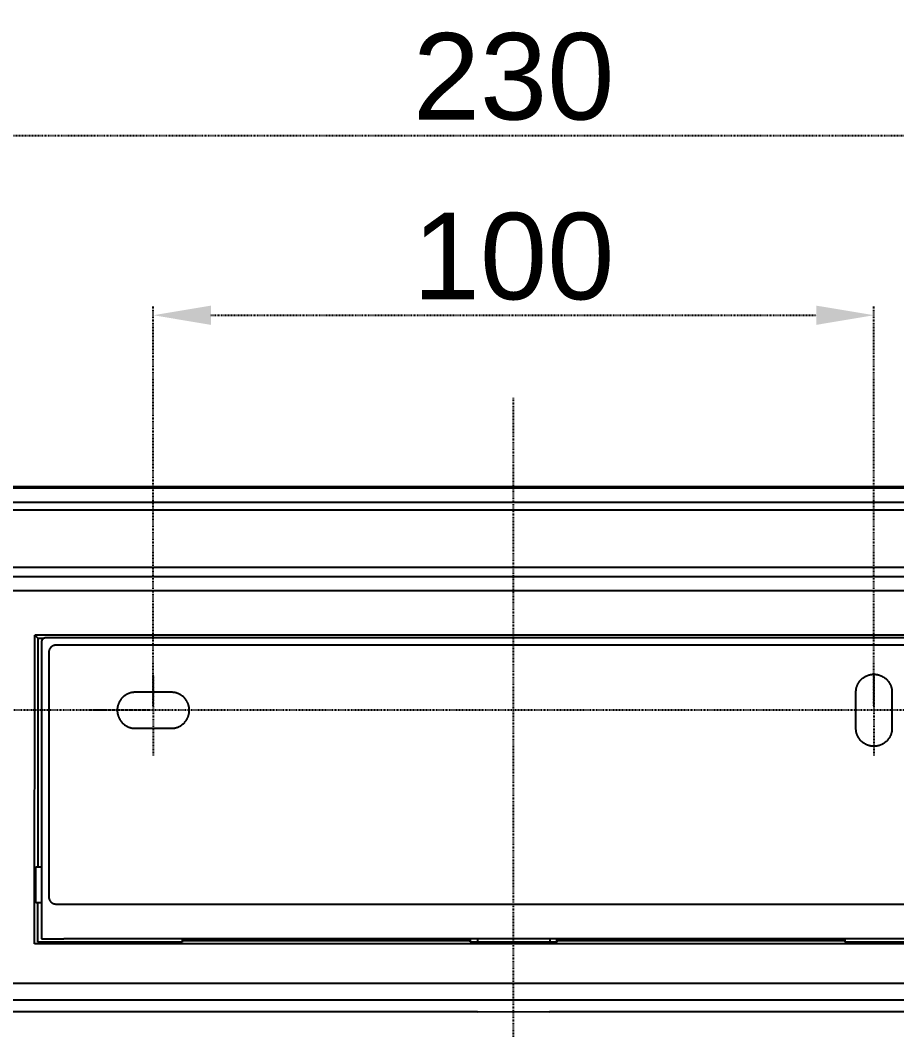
# Model space of a CAD drawing. Header units: millimetres. Extents: x 3663 to 4713, y -1 to 1484.
# Drawn here: x 3918.5 to 4040.1, y 781.7 to 921.8 of the extents above; entities that cross this region are included whole.
import ezdxf

# ---------------------------------------------------------------- set-up
doc = ezdxf.new("R2010")
doc.units = ezdxf.units.MM
doc.header["$LTSCALE"] = 0.1
doc.linetypes.add('CENTER', pattern=[0.6, 0.375, -0.075, 0.075, -0.075])
for name, color, linetype in [('______', 1, 'CENTER'), ('__________', 255, 'Continuous'), ('LAYER 03', 80, 'Continuous')]:
    doc.layers.add(name, color=color, linetype=linetype)
doc.styles.get("Standard").update_dxf_attribs({"font": 'arial.ttf'})
doc.dimstyles.new('ISO-25', dxfattribs={"dimtxt": 12, "dimasz": 8, "dimexe": 1.25, "dimexo": 0.625, "dimgap": 2, "dimtad": 1, "dimtxsty": 'Standard', "dimcen": 2.5, "dimadec": 0, "dimazin": 0, "dimtfac": 1, "dimtmove": 0, "dimatfit": 3, "dimfxl": 1, "dimarcsym": 0})

# ---------------------------------------------------------------- blocks, each defined once
blk = doc.blocks.new('*D23')
at = {"layer": '______', "color": 0, "lineweight": -2, "transparency": 16777216}
for p, q in [((3936.96, 826.67), (3936.96, 882.1)), ((4036.96, 826.67), (4036.96, 882.1)), ((3944.96, 880.85), (4028.96, 880.85))]:
    blk.add_line(p, q, dxfattribs=at)
at = {"layer": '______', "color": 0, "transparency": 16777216}
for points in [[(3944.96, 882.18), (3944.96, 879.51), (3936.96, 880.85)], [(4028.96, 882.18), (4028.96, 879.51), (4036.96, 880.85)]]:
    blk.add_solid(points, dxfattribs=at)
at = {"layer": 'Defpoints', "color": 0, "transparency": 16777216}
for p in [(4036.96, 880.85), (3936.96, 826.04), (4036.96, 826.04)]:
    blk.add_point(p, dxfattribs=at)
at = {"layer": '______', "color": 0, "transparency": 16777216, "insert": (3986.96, 888.97), "char_height": 12, "attachment_point": 5}
blk.add_mtext('100', dxfattribs=at)
blk = doc.blocks.new('*D24')
at = {"layer": '______', "color": 0, "lineweight": -2, "transparency": 16777216}
for p, q in [((3871.34, 857.04), (3842.91, 857.04)), ((3844.16, 834.04), (3844.16, 849.04)), ((3936.34, 826.04), (3842.91, 826.04))]:
    blk.add_line(p, q, dxfattribs=at)
at = {"layer": '______', "color": 0, "transparency": 16777216}
for points in [[(3842.83, 849.04), (3845.49, 849.04), (3844.16, 857.04)], [(3842.83, 834.04), (3845.49, 834.04), (3844.16, 826.04)]]:
    blk.add_solid(points, dxfattribs=at)
at = {"layer": 'Defpoints', "color": 0, "transparency": 16777216}
for p in [(3844.16, 857.04), (3871.96, 857.04), (3936.96, 826.04)]:
    blk.add_point(p, dxfattribs=at)
at = {"layer": '______', "color": 0, "transparency": 16777216, "insert": (3836.03, 841.54), "char_height": 12, "attachment_point": 5, "rotation": 90}
blk.add_mtext('31', dxfattribs=at)
blk = doc.blocks.new('*D25')
at = {"layer": '______', "color": 0, "lineweight": -2, "transparency": 16777216}
for p, q in [((3936.34, 826.04), (3842.91, 826.04)), ((3844.16, 818.04), (3844.16, 465.04)), ((3871.34, 457.04), (3842.91, 457.04))]:
    blk.add_line(p, q, dxfattribs=at)
at = {"layer": '______', "color": 0, "transparency": 16777216}
for points in [[(3842.83, 818.04), (3845.49, 818.04), (3844.16, 826.04)], [(3842.83, 465.04), (3845.49, 465.04), (3844.16, 457.04)]]:
    blk.add_solid(points, dxfattribs=at)
at = {"layer": 'Defpoints', "color": 0, "transparency": 16777216}
for p in [(3936.96, 826.04), (3844.16, 457.04), (3871.96, 457.04)]:
    blk.add_point(p, dxfattribs=at)
at = {"layer": '______', "color": 0, "transparency": 16777216, "insert": (3836.03, 641.54), "char_height": 12, "attachment_point": 5, "rotation": 90}
blk.add_mtext('369', dxfattribs=at)
blk = doc.blocks.new('*D30')
at = {"layer": '______', "color": 0, "lineweight": -2, "transparency": 16777216}
for p, q in [((3871.96, 857.67), (3871.96, 907.02)), ((4101.96, 857.67), (4101.96, 907.02)), ((3879.96, 905.77), (4093.96, 905.77))]:
    blk.add_line(p, q, dxfattribs=at)
at = {"layer": '______', "color": 0, "transparency": 16777216}
for points in [[(3879.96, 907.11), (3879.96, 904.44), (3871.96, 905.77)], [(4093.96, 907.11), (4093.96, 904.44), (4101.96, 905.77)]]:
    blk.add_solid(points, dxfattribs=at)
at = {"layer": 'Defpoints', "color": 0, "transparency": 16777216}
for p in [(4101.96, 905.77), (3871.96, 857.04), (4101.96, 857.04)]:
    blk.add_point(p, dxfattribs=at)
at = {"layer": '______', "color": 0, "transparency": 16777216, "insert": (3986.96, 913.91), "char_height": 12, "attachment_point": 5}
blk.add_mtext('230', dxfattribs=at)

msp = doc.modelspace()

# ---------------------------------------------------------------- linework, layer by layer
at = {"layer": '______', "color": 1}
for p, q in [((3986.964, 431.355), (3986.964, 869.387)), ((4043.099, 826.041), (3928.174, 826.041))]:
    msp.add_line(p, q, dxfattribs=at)
at = {"layer": '______'}
for p, q in [((3936.964, 830.829), (3936.964, 819.787)), ((4036.964, 830.829), (4036.964, 819.787))]:
    msp.add_line(p, q, dxfattribs=at)
at = {"layer": '__________'}
for p, q in [((4101.964, 857.041), (3871.964, 857.041)), ((3872.103, 856.902), (4101.824, 856.902)), ((4099.789, 854.867), (3874.138, 854.867)), ((3876.602, 853.866), (4097.289, 853.867)), ((3912.898, 845.896), (4060.981, 845.896)), ((4059.677, 844.54), (3914.294, 844.54)), ((4058.62, 842.635), (3915.327, 842.634)), ((3920.493, 793.639), (3920.544, 836.461)), ((4053.383, 836.461), (3920.544, 836.461)), ((3920.544, 836.461), (3920.964, 836.041)), ((3920.964, 836.041), (3921.793, 836.041)), ((3920.964, 836.041), (3920.964, 804.341)), ((3921.465, 835.608), (3921.464, 835.597)), ((3921.464, 835.597), (3921.464, 835.586)), ((3921.464, 835.586), (3921.464, 835.574)), ((3921.464, 835.574), (3921.464, 794.349)), ((3921.466, 835.62), (3921.465, 835.608)), ((3921.468, 835.632), (3921.466, 835.62)), ((3921.469, 835.643), (3921.468, 835.632)), ((3921.471, 835.655), (3921.469, 835.643)), ((3921.473, 835.667), (3921.471, 835.655)), ((3921.476, 835.678), (3921.473, 835.667)), ((3921.479, 835.69), (3921.476, 835.678)), ((3921.482, 835.702), (3921.479, 835.69)), ((3921.485, 835.714), (3921.482, 835.702)), ((3921.489, 835.726), (3921.485, 835.714)), ((3921.493, 835.737), (3921.489, 835.726)), ((3921.497, 835.749), (3921.493, 835.737)), ((3921.502, 835.761), (3921.497, 835.749)), ((3921.507, 835.772), (3921.502, 835.761)), ((3921.512, 835.784), (3921.507, 835.772)), ((3921.518, 835.795), (3921.512, 835.784)), ((3921.524, 835.807), (3921.518, 835.795)), ((3921.53, 835.818), (3921.524, 835.807)), ((3921.536, 835.829), (3921.53, 835.818)), ((3921.543, 835.84), (3921.536, 835.829)), ((3921.55, 835.851), (3921.543, 835.84)), ((3921.558, 835.861), (3921.55, 835.851)), ((3921.566, 835.872), (3921.558, 835.861)), ((3921.574, 835.882), (3921.566, 835.872)), ((3921.582, 835.892), (3921.574, 835.882)), ((3921.59, 835.902), (3921.582, 835.892)), ((3921.599, 835.912), (3921.59, 835.902)), ((3921.608, 835.921), (3921.599, 835.912)), ((3921.617, 835.93), (3921.608, 835.921)), ((3921.627, 835.939), (3921.617, 835.93)), ((3921.637, 835.948), (3921.627, 835.939)), ((3921.647, 835.957), (3921.637, 835.948)), ((3921.657, 835.965), (3921.647, 835.957)), ((3921.667, 835.973), (3921.657, 835.965)), ((3921.677, 835.98), (3921.667, 835.973)), ((3921.688, 835.988), (3921.677, 835.98)), ((3921.699, 835.995), (3921.688, 835.988)), ((3921.71, 836.001), (3921.699, 835.995)), ((3921.721, 836.008), (3921.71, 836.001)), ((3921.732, 836.014), (3921.721, 836.008)), ((3921.744, 836.02), (3921.732, 836.014)), ((3921.755, 836.025), (3921.744, 836.02)), ((3921.767, 836.03), (3921.755, 836.025)), ((3921.778, 836.035), (3921.767, 836.03)), ((3921.79, 836.04), (3921.778, 836.035)), ((3921.801, 836.044), (3921.79, 836.04)), ((3921.813, 836.048), (3921.801, 836.044)), ((3921.825, 836.052), (3921.813, 836.048)), ((3921.837, 836.055), (3921.825, 836.052)), ((3921.848, 836.058), (3921.837, 836.055)), ((3921.86, 836.061), (3921.848, 836.058)), ((3921.872, 836.063), (3921.86, 836.061)), ((3921.883, 836.065), (3921.872, 836.063)), ((3921.895, 836.067), (3921.883, 836.065)), ((3921.907, 836.069), (3921.895, 836.067)), ((3921.918, 836.07), (3921.907, 836.069)), ((3921.93, 836.071), (3921.918, 836.07)), ((3921.941, 836.072), (3921.93, 836.071)), ((3921.952, 836.072), (3921.941, 836.072)), ((3921.964, 836.073), (3921.952, 836.072)), ((4051.975, 836.072), (3921.964, 836.073)), ((3922.792, 834.816), (3922.774, 834.8)), ((3922.81, 834.832), (3922.792, 834.816)), ((3922.828, 834.848), (3922.81, 834.832)), ((3922.847, 834.863), (3922.828, 834.848)), ((3922.867, 834.878), (3922.847, 834.863)), ((3922.887, 834.892), (3922.867, 834.878)), ((3922.907, 834.906), (3922.887, 834.892)), ((3922.927, 834.92), (3922.907, 834.906)), ((3922.948, 834.933), (3922.927, 834.92)), ((3922.97, 834.945), (3922.948, 834.933)), ((3922.991, 834.957), (3922.97, 834.945)), ((3923.013, 834.968), (3922.991, 834.957)), ((3923.036, 834.979), (3923.013, 834.968)), ((3923.058, 834.99), (3923.036, 834.979)), ((3923.081, 834.999), (3923.058, 834.99)), ((3923.104, 835.009), (3923.081, 834.999)), ((3923.127, 835.017), (3923.104, 835.009)), ((3923.151, 835.025), (3923.127, 835.017)), ((3923.175, 835.033), (3923.151, 835.025)), ((3923.198, 835.04), (3923.175, 835.033)), ((3923.222, 835.046), (3923.198, 835.04)), ((3923.246, 835.051), (3923.222, 835.046)), ((3923.27, 835.056), (3923.246, 835.051)), ((3923.295, 835.061), (3923.27, 835.056)), ((3923.319, 835.065), (3923.295, 835.061)), ((3923.343, 835.068), (3923.319, 835.065)), ((3923.367, 835.07), (3923.343, 835.068)), ((3923.391, 835.072), (3923.367, 835.07)), ((3923.415, 835.074), (3923.391, 835.072)), ((3923.439, 835.075), (3923.415, 835.074)), ((3923.463, 835.075), (3923.439, 835.075)), ((4050.488, 835.075), (3923.463, 835.075)), ((3922.465, 834.126), (3922.464, 834.102)), ((3922.464, 834.102), (3922.464, 800.16)), ((3922.466, 834.15), (3922.465, 834.126)), ((3922.468, 834.174), (3922.466, 834.15)), ((3922.471, 834.198), (3922.468, 834.174)), ((3922.474, 834.222), (3922.471, 834.198)), ((3922.478, 834.246), (3922.474, 834.222)), ((3922.483, 834.27), (3922.478, 834.246)), ((3922.488, 834.295), (3922.483, 834.27)), ((3922.493, 834.319), (3922.488, 834.295)), ((3922.5, 834.342), (3922.493, 834.319)), ((3922.507, 834.366), (3922.5, 834.342)), ((3922.514, 834.39), (3922.507, 834.366)), ((3922.522, 834.413), (3922.514, 834.39)), ((3922.531, 834.437), (3922.522, 834.413)), ((3922.54, 834.46), (3922.531, 834.437)), ((3922.55, 834.482), (3922.54, 834.46)), ((3922.56, 834.505), (3922.55, 834.482)), ((3922.571, 834.527), (3922.56, 834.505)), ((3922.583, 834.549), (3922.571, 834.527)), ((3922.595, 834.571), (3922.583, 834.549)), ((3922.607, 834.592), (3922.595, 834.571)), ((3922.62, 834.613), (3922.607, 834.592)), ((3922.634, 834.634), (3922.62, 834.613)), ((3922.647, 834.654), (3922.634, 834.634)), ((3922.662, 834.674), (3922.647, 834.654)), ((3922.677, 834.693), (3922.662, 834.674)), ((3922.692, 834.712), (3922.677, 834.693)), ((3922.708, 834.731), (3922.692, 834.712)), ((3922.724, 834.749), (3922.708, 834.731)), ((3922.74, 834.766), (3922.724, 834.749)), ((3922.757, 834.783), (3922.74, 834.766)), ((3922.774, 834.8), (3922.757, 834.783)), ((3920.664, 802.016), (3920.664, 804.341)), ((3920.664, 804.341), (3920.664, 804.341)), ((3920.664, 804.341), (3920.664, 804.341)), ((3920.664, 804.341), (3921.464, 804.341)), ((3920.664, 799.342), (3920.664, 802.016)), ((3922.464, 800.16), (3922.464, 800.136)), ((3922.464, 800.136), (3922.465, 800.112)), ((3922.465, 800.112), (3922.466, 800.088)), ((3922.466, 800.088), (3922.468, 800.064)), ((3922.468, 800.064), (3922.471, 800.04)), ((3922.471, 800.04), (3922.474, 800.015)), ((3922.474, 800.015), (3922.478, 799.991)), ((3922.478, 799.991), (3922.483, 799.967)), ((3922.483, 799.967), (3922.488, 799.943)), ((3922.488, 799.943), (3922.493, 799.919)), ((3922.493, 799.919), (3922.5, 799.895)), ((3922.5, 799.895), (3922.507, 799.871)), ((3922.507, 799.871), (3922.514, 799.848)), ((3922.514, 799.848), (3922.522, 799.824)), ((3922.522, 799.824), (3922.531, 799.801)), ((3922.531, 799.801), (3922.54, 799.778)), ((3921.464, 799.341), (3920.664, 799.342)), ((3920.964, 794.041), (3920.964, 799.341)), ((3922.54, 799.778), (3922.55, 799.755)), ((3922.55, 799.755), (3922.56, 799.733)), ((3922.56, 799.733), (3922.571, 799.71)), ((3922.571, 799.71), (3922.583, 799.688)), ((3922.583, 799.688), (3922.595, 799.667)), ((3922.595, 799.667), (3922.607, 799.645)), ((3922.607, 799.645), (3922.62, 799.624)), ((3922.62, 799.624), (3922.634, 799.604)), ((3922.634, 799.604), (3922.647, 799.584)), ((3922.647, 799.584), (3922.662, 799.564)), ((3922.662, 799.564), (3922.677, 799.544)), ((3922.677, 799.544), (3922.692, 799.526)), ((3922.692, 799.526), (3922.708, 799.507)), ((3922.708, 799.507), (3922.724, 799.489)), ((3922.724, 799.489), (3922.74, 799.471)), ((3922.74, 799.471), (3922.757, 799.454)), ((3922.757, 799.454), (3922.774, 799.438)), ((3922.774, 799.438), (3922.792, 799.421)), ((3922.792, 799.421), (3922.81, 799.405)), ((3922.81, 799.405), (3922.828, 799.39)), ((3922.828, 799.39), (3922.847, 799.374)), ((3922.847, 799.374), (3922.867, 799.36)), ((3922.867, 799.36), (3922.887, 799.345)), ((3922.887, 799.345), (3922.907, 799.331)), ((3922.907, 799.331), (3922.927, 799.318)), ((3922.927, 799.318), (3922.948, 799.305)), ((3922.948, 799.305), (3922.97, 799.292)), ((3922.97, 799.292), (3922.991, 799.281)), ((3922.991, 799.281), (3923.013, 799.269)), ((3923.013, 799.269), (3923.036, 799.258)), ((3923.036, 799.258), (3923.058, 799.248)), ((3923.058, 799.248), (3923.081, 799.238)), ((3923.081, 799.238), (3923.104, 799.229)), ((3923.104, 799.229), (3923.127, 799.22)), ((3923.127, 799.22), (3923.151, 799.212)), ((3923.151, 799.212), (3923.175, 799.205)), ((3923.175, 799.205), (3923.198, 799.198)), ((3923.198, 799.198), (3923.222, 799.192)), ((3923.222, 799.192), (3923.246, 799.186)), ((3923.246, 799.186), (3923.27, 799.181)), ((3923.27, 799.181), (3923.295, 799.177)), ((3923.295, 799.177), (3923.319, 799.173)), ((3923.319, 799.173), (3923.343, 799.17)), ((3923.343, 799.17), (3923.367, 799.167)), ((3923.367, 799.167), (3923.391, 799.165)), ((3923.391, 799.165), (3923.415, 799.164)), ((3923.415, 799.164), (3923.439, 799.163)), ((3923.439, 799.163), (4050.464, 799.163)), ((3976.527, 799.163), (3976.536, 799.163)), ((3976.964, 799.198), (3976.964, 799.163)), ((3984.954, 799.198), (3984.975, 799.163)), ((3985.534, 799.198), (3985.555, 799.163)), ((3988.372, 799.163), (3988.393, 799.198)), ((3988.952, 799.163), (3988.973, 799.198)), ((3996.964, 799.163), (3996.964, 799.198)), ((3997.4, 799.198), (3997.391, 799.198)), ((3921.464, 794.349), (3924.534, 794.351)), ((3924.534, 794.351), (3924.535, 794.351)), ((3924.535, 794.351), (3924.535, 794.35)), ((3924.535, 794.35), (3924.535, 794.35)), ((3924.535, 794.35), (3924.535, 794.35)), ((3924.535, 794.35), (3924.535, 794.35)), ((3924.535, 794.35), (3924.535, 794.35)), ((3924.535, 794.35), (3924.535, 794.35)), ((3924.535, 794.35), (3924.535, 794.35)), ((3924.535, 794.35), (3924.535, 794.35)), ((3924.535, 794.35), (3924.535, 794.35)), ((3924.535, 794.35), (3924.535, 794.349)), ((3924.535, 794.349), (3924.535, 794.349)), ((3924.535, 794.349), (3924.535, 794.349)), ((3924.535, 794.349), (3924.536, 794.349)), ((3924.536, 794.349), (3924.536, 794.349)), ((3924.536, 794.349), (3924.536, 794.349)), ((3924.536, 794.349), (3924.536, 794.349)), ((3924.536, 794.349), (3924.536, 794.349)), ((3924.536, 794.349), (3924.536, 794.349)), ((3924.536, 794.349), (3924.536, 794.349)), ((3924.536, 794.349), (3924.536, 794.349)), ((3924.536, 794.349), (3924.536, 794.349)), ((3924.536, 794.349), (3924.536, 794.349)), ((3924.536, 794.349), (3924.536, 794.349)), ((3924.536, 794.349), (3924.536, 794.349)), ((3924.536, 794.349), (3924.536, 794.349)), ((3924.536, 794.349), (3924.536, 794.349)), ((3924.536, 794.349), (3924.536, 794.349)), ((3924.536, 794.349), (3924.536, 794.349)), ((3924.536, 794.349), (3924.536, 794.349)), ((3924.536, 794.349), (3924.537, 794.349)), ((3924.537, 794.349), (3924.537, 794.349)), ((3924.537, 794.349), (3924.537, 794.349)), ((3924.537, 794.349), (3924.537, 794.349)), ((3924.537, 794.349), (3924.537, 794.349)), ((3924.537, 794.349), (3924.537, 794.349)), ((3924.537, 794.349), (3924.537, 794.349)), ((3924.537, 794.349), (3924.537, 794.349)), ((3924.537, 794.349), (3924.537, 794.349)), ((3924.537, 794.349), (3924.537, 794.349)), ((3924.537, 794.349), (3924.537, 794.349)), ((3924.537, 794.349), (3924.537, 794.349)), ((3924.537, 794.349), (3924.537, 794.349)), ((3924.537, 794.349), (3924.537, 794.349)), ((3924.537, 794.349), (3924.537, 794.349)), ((3924.537, 794.349), (3924.537, 794.349)), ((3924.537, 794.349), (3924.538, 794.349)), ((3924.538, 794.349), (3924.538, 794.35)), ((3924.538, 794.35), (3924.538, 794.35)), ((3924.538, 794.35), (3924.538, 794.35)), ((3924.538, 794.35), (3924.538, 794.35)), ((3924.538, 794.35), (3924.538, 794.35)), ((3924.538, 794.35), (3924.538, 794.35)), ((3924.538, 794.35), (3924.538, 794.35)), ((3924.538, 794.35), (3924.538, 794.35)), ((3924.538, 794.35), (3924.539, 794.35)), ((3924.538, 794.349), (3924.538, 794.349)), ((3924.538, 794.349), (3924.538, 794.349)), ((3924.538, 794.349), (3924.538, 794.349)), ((3924.538, 794.349), (3924.538, 794.349)), ((3924.538, 794.349), (3924.538, 794.349)), ((3924.538, 794.349), (3924.538, 794.349)), ((3924.538, 794.349), (3924.538, 794.349)), ((3924.539, 794.351), (3924.539, 794.352)), ((3924.539, 794.352), (3924.54, 794.352)), ((3924.539, 794.35), (3924.539, 794.351)), ((3924.539, 794.351), (3924.539, 794.351)), ((3924.539, 794.351), (3924.539, 794.351)), ((3924.539, 794.351), (3924.539, 794.351)), ((3924.539, 794.351), (3924.539, 794.351)), ((3924.539, 794.35), (3924.539, 794.35)), ((3924.54, 794.354), (3924.541, 794.355)), ((3924.54, 794.353), (3924.54, 794.354)), ((3924.54, 794.352), (3924.54, 794.353)), ((3924.54, 794.353), (3924.54, 794.353)), ((3924.541, 794.356), (3924.542, 794.358)), ((3924.541, 794.355), (3924.541, 794.356)), ((3924.542, 794.358), (3924.542, 794.36)), ((3924.542, 794.36), (4048.785, 794.36)), ((3940.964, 794.36), (3940.964, 794.041)), ((3980.833, 794.36), (3980.833, 794.041)), ((3980.946, 794.36), (3980.946, 793.928)), ((3981.946, 794.36), (3981.946, 793.911)), ((3991.981, 794.36), (3991.981, 793.911)), ((3992.981, 793.928), (3992.981, 794.36)), ((3993.094, 794.041), (3993.094, 794.36)), ((4032.964, 794.041), (4032.964, 794.36)), ((4053.434, 793.639), (3920.493, 793.639)), ((3920.964, 793.867), (3920.964, 794.041)), ((3940.964, 793.867), (3920.964, 793.867)), ((3980.833, 794.041), (3940.964, 794.041)), ((3940.964, 794.041), (3940.964, 793.867)), ((3980.946, 793.928), (3980.833, 794.041)), ((3980.946, 793.928), (3991.981, 793.911)), ((3991.981, 793.911), (3992.387, 793.912)), ((3992.387, 793.912), (3992.887, 793.921)), ((3992.887, 793.921), (3992.953, 793.924)), ((3992.953, 793.924), (3992.964, 793.925)), ((3992.964, 793.925), (3992.968, 793.925)), ((3992.968, 793.925), (3992.972, 793.926)), ((3992.972, 793.926), (3992.974, 793.926)), ((3992.974, 793.926), (3992.976, 793.926)), ((3992.976, 793.926), (3992.977, 793.926)), ((3992.977, 793.926), (3992.977, 793.927)), ((3992.977, 793.927), (3992.978, 793.927)), ((3992.978, 793.927), (3992.979, 793.927)), ((3992.979, 793.927), (3992.979, 793.927)), ((3992.979, 793.927), (3992.979, 793.927)), ((3992.979, 793.927), (3992.979, 793.927)), ((3992.979, 793.927), (3992.98, 793.927)), ((3992.98, 793.927), (3992.981, 793.928)), ((3992.98, 793.927), (3992.98, 793.927)), ((3992.98, 793.927), (3992.98, 793.927)), ((3992.98, 793.927), (3992.98, 793.927)), ((3992.98, 793.927), (3992.98, 793.927)), ((3992.98, 793.927), (3992.98, 793.927)), ((3992.98, 793.927), (3992.98, 793.927)), ((3992.981, 793.928), (3993.094, 794.041)), ((3992.981, 793.928), (3992.981, 793.928)), ((3992.981, 793.928), (3992.981, 793.928)), ((4032.964, 794.041), (3993.094, 794.041)), ((4032.964, 793.867), (4032.964, 794.041)), ((4052.964, 793.867), (4032.964, 793.867)), ((3915.624, 788.168), (4058.282, 788.168)), ((3914.578, 785.871), (4059.305, 785.87)), ((3981.964, 784.187), (3912.898, 784.187)), ((3986.964, 784.187), (3981.964, 784.137)), ((3991.964, 784.137), (3986.964, 784.187)), ((4060.971, 784.204), (3991.964, 784.187))]:
    msp.add_line(p, q, dxfattribs=at)
at = {"layer": 'LAYER 03', "color": 2}
for p, q in [((4035.542, 830.598), (4035.595, 830.634)), ((4035.595, 830.634), (4035.649, 830.668)), ((4035.649, 830.668), (4035.704, 830.701)), ((4035.704, 830.701), (4035.759, 830.732)), ((4035.759, 830.732), (4035.815, 830.762)), ((4035.815, 830.762), (4035.872, 830.79)), ((4035.872, 830.79), (4035.928, 830.817)), ((4035.928, 830.817), (4035.986, 830.842)), ((4035.986, 830.842), (4036.043, 830.866)), ((4036.043, 830.866), (4036.101, 830.888)), ((4036.101, 830.888), (4036.159, 830.909)), ((4036.159, 830.909), (4036.217, 830.928)), ((4036.217, 830.928), (4036.276, 830.945)), ((4036.276, 830.945), (4036.334, 830.961)), ((4036.334, 830.961), (4036.392, 830.975)), ((4036.392, 830.975), (4036.45, 830.988)), ((4036.45, 830.988), (4036.509, 831)), ((4036.509, 831), (4036.567, 831.01)), ((4036.567, 831.01), (4036.624, 831.018)), ((4036.624, 831.018), (4036.682, 831.026)), ((4036.682, 831.026), (4036.739, 831.031)), ((4036.739, 831.031), (4036.796, 831.036)), ((4036.796, 831.036), (4036.852, 831.039)), ((4036.852, 831.039), (4036.908, 831.041)), ((4036.908, 831.041), (4036.964, 831.041)), ((4036.964, 831.041), (4037.019, 831.041)), ((4037.019, 831.041), (4037.075, 831.039)), ((4037.075, 831.039), (4037.131, 831.036)), ((4037.131, 831.036), (4037.188, 831.031)), ((4037.188, 831.031), (4037.245, 831.026)), ((4037.245, 831.026), (4037.303, 831.018)), ((4037.303, 831.018), (4037.36, 831.01)), ((4037.36, 831.01), (4037.418, 831)), ((4037.418, 831), (4037.477, 830.988)), ((4037.477, 830.988), (4037.535, 830.975)), ((4037.535, 830.975), (4037.593, 830.961)), ((4037.593, 830.961), (4037.651, 830.945)), ((4037.651, 830.945), (4037.71, 830.928)), ((4037.71, 830.928), (4037.768, 830.909)), ((4037.768, 830.909), (4037.826, 830.888)), ((4037.826, 830.888), (4037.884, 830.866)), ((4037.884, 830.866), (4037.941, 830.842)), ((4037.941, 830.842), (4037.999, 830.817)), ((4037.999, 830.817), (4038.055, 830.79)), ((4038.055, 830.79), (4038.112, 830.762)), ((4038.112, 830.762), (4038.168, 830.732)), ((4038.168, 830.732), (4038.223, 830.701)), ((4038.223, 830.701), (4038.278, 830.668)), ((4038.278, 830.668), (4038.332, 830.634)), ((4038.332, 830.634), (4038.385, 830.598)), ((4034.544, 829.171), (4034.56, 829.229)), ((4034.56, 829.229), (4034.577, 829.288)), ((4034.577, 829.288), (4034.596, 829.346)), ((4034.596, 829.346), (4034.617, 829.404)), ((4034.617, 829.404), (4034.639, 829.462)), ((4034.639, 829.462), (4034.663, 829.519)), ((4034.663, 829.519), (4034.688, 829.576)), ((4034.688, 829.576), (4034.715, 829.633)), ((4034.715, 829.633), (4034.743, 829.69)), ((4034.743, 829.69), (4034.773, 829.746)), ((4034.773, 829.746), (4034.804, 829.801)), ((4034.804, 829.801), (4034.837, 829.856)), ((4034.837, 829.856), (4034.871, 829.909)), ((4034.871, 829.909), (4034.907, 829.963)), ((4034.907, 829.963), (4034.944, 830.015)), ((4034.944, 830.015), (4034.983, 830.067)), ((4034.983, 830.067), (4035.023, 830.117)), ((4035.023, 830.117), (4035.064, 830.167)), ((4035.064, 830.167), (4035.107, 830.215)), ((4035.107, 830.215), (4035.151, 830.263)), ((4035.151, 830.263), (4035.196, 830.309)), ((4035.196, 830.309), (4035.242, 830.354)), ((4035.242, 830.354), (4035.29, 830.398)), ((4035.29, 830.398), (4035.338, 830.441)), ((4035.338, 830.441), (4035.388, 830.482)), ((4035.388, 830.482), (4035.438, 830.522)), ((4035.438, 830.522), (4035.49, 830.561)), ((4035.49, 830.561), (4035.542, 830.598)), ((4038.385, 830.598), (4038.437, 830.561)), ((4038.437, 830.561), (4038.489, 830.522)), ((4038.489, 830.522), (4038.539, 830.482)), ((4038.539, 830.482), (4038.589, 830.441)), ((4038.589, 830.441), (4038.637, 830.398)), ((4038.637, 830.398), (4038.685, 830.354)), ((4038.685, 830.354), (4038.731, 830.309)), ((4038.731, 830.309), (4038.776, 830.263)), ((4038.776, 830.263), (4038.82, 830.215)), ((4038.82, 830.215), (4038.863, 830.167)), ((4038.863, 830.167), (4038.904, 830.117)), ((4038.904, 830.117), (4038.944, 830.067)), ((4038.944, 830.067), (4038.983, 830.015)), ((4038.983, 830.015), (4039.02, 829.963)), ((4039.02, 829.963), (4039.056, 829.909)), ((4039.056, 829.909), (4039.09, 829.856)), ((4039.09, 829.856), (4039.123, 829.801)), ((4039.123, 829.801), (4039.154, 829.746)), ((4039.154, 829.746), (4039.184, 829.69)), ((4039.184, 829.69), (4039.212, 829.633)), ((4039.212, 829.633), (4039.239, 829.576)), ((4039.239, 829.576), (4039.264, 829.519)), ((4039.264, 829.519), (4039.288, 829.462)), ((4039.288, 829.462), (4039.31, 829.404)), ((4039.31, 829.404), (4039.331, 829.346)), ((4039.331, 829.346), (4039.35, 829.288)), ((4039.35, 829.288), (4039.367, 829.229)), ((4039.367, 829.229), (4039.383, 829.171)), ((3932.696, 827.809), (3932.651, 827.763)), ((3932.742, 827.854), (3932.696, 827.809)), ((3932.79, 827.898), (3932.742, 827.854)), ((3932.838, 827.941), (3932.79, 827.898)), ((3932.888, 827.982), (3932.838, 827.941)), ((3932.938, 828.022), (3932.888, 827.982)), ((3932.99, 828.061), (3932.938, 828.022)), ((3933.042, 828.098), (3932.99, 828.061)), ((3933.095, 828.134), (3933.042, 828.098)), ((3933.149, 828.168), (3933.095, 828.134)), ((3933.204, 828.201), (3933.149, 828.168)), ((3933.259, 828.232), (3933.204, 828.201)), ((3933.315, 828.262), (3933.259, 828.232)), ((3933.372, 828.29), (3933.315, 828.262)), ((3933.428, 828.317), (3933.372, 828.29)), ((3933.486, 828.342), (3933.428, 828.317)), ((3933.543, 828.366), (3933.486, 828.342)), ((3933.601, 828.388), (3933.543, 828.366)), ((3933.659, 828.409), (3933.601, 828.388)), ((3933.717, 828.428), (3933.659, 828.409)), ((3933.776, 828.445), (3933.717, 828.428)), ((3933.834, 828.461), (3933.776, 828.445)), ((3933.892, 828.475), (3933.834, 828.461)), ((3933.95, 828.488), (3933.892, 828.475)), ((3934.009, 828.5), (3933.95, 828.488)), ((3934.067, 828.51), (3934.009, 828.5)), ((3934.124, 828.518), (3934.067, 828.51)), ((3934.182, 828.526), (3934.124, 828.518)), ((3934.239, 828.531), (3934.182, 828.526)), ((3934.296, 828.536), (3934.239, 828.531)), ((3934.352, 828.539), (3934.296, 828.536)), ((3934.408, 828.541), (3934.352, 828.539)), ((3934.464, 828.541), (3934.408, 828.541)), ((3939.519, 828.541), (3934.464, 828.541)), ((3939.575, 828.539), (3939.519, 828.541)), ((3939.631, 828.536), (3939.575, 828.539)), ((3939.688, 828.531), (3939.631, 828.536)), ((3939.745, 828.526), (3939.688, 828.531)), ((3939.803, 828.518), (3939.745, 828.526)), ((3939.86, 828.51), (3939.803, 828.518)), ((3939.918, 828.5), (3939.86, 828.51)), ((3939.977, 828.488), (3939.918, 828.5)), ((3940.035, 828.475), (3939.977, 828.488)), ((3940.093, 828.461), (3940.035, 828.475)), ((3940.151, 828.445), (3940.093, 828.461)), ((3940.21, 828.428), (3940.151, 828.445)), ((3940.268, 828.409), (3940.21, 828.428)), ((3940.326, 828.388), (3940.268, 828.409)), ((3940.384, 828.366), (3940.326, 828.388)), ((3940.441, 828.342), (3940.384, 828.366)), ((3940.499, 828.317), (3940.441, 828.342)), ((3940.555, 828.29), (3940.499, 828.317)), ((3940.612, 828.262), (3940.555, 828.29)), ((3940.668, 828.232), (3940.612, 828.262)), ((3940.723, 828.201), (3940.668, 828.232)), ((3940.778, 828.168), (3940.723, 828.201)), ((3940.832, 828.134), (3940.778, 828.168)), ((3940.885, 828.098), (3940.832, 828.134)), ((3940.937, 828.061), (3940.885, 828.098)), ((3940.989, 828.022), (3940.937, 828.061)), ((3941.039, 827.982), (3940.989, 828.022)), ((3941.089, 827.941), (3941.039, 827.982)), ((3941.137, 827.898), (3941.089, 827.941)), ((3941.185, 827.854), (3941.137, 827.898)), ((3941.231, 827.809), (3941.185, 827.854)), ((3941.276, 827.763), (3941.231, 827.809)), ((4034.464, 828.597), (4034.466, 828.653)), ((4034.464, 828.541), (4034.464, 828.597)), ((4034.464, 823.486), (4034.464, 828.541)), ((4034.466, 828.653), (4034.469, 828.709)), ((4034.469, 828.709), (4034.474, 828.766)), ((4034.474, 828.766), (4034.479, 828.823)), ((4034.479, 828.823), (4034.487, 828.881)), ((4034.487, 828.881), (4034.495, 828.938)), ((4034.495, 828.938), (4034.505, 828.996)), ((4034.505, 828.996), (4034.517, 829.054)), ((4034.517, 829.054), (4034.53, 829.113)), ((4034.53, 829.113), (4034.544, 829.171)), ((4039.383, 829.171), (4039.397, 829.113)), ((4039.397, 829.113), (4039.41, 829.054)), ((4039.41, 829.054), (4039.422, 828.996)), ((4039.422, 828.996), (4039.432, 828.938)), ((4039.432, 828.938), (4039.44, 828.881)), ((4039.44, 828.881), (4039.448, 828.823)), ((4039.448, 828.823), (4039.453, 828.766)), ((4039.453, 828.766), (4039.458, 828.709)), ((4039.458, 828.709), (4039.461, 828.653)), ((4039.461, 828.653), (4039.463, 828.597)), ((4039.463, 828.597), (4039.464, 823.541)), ((3931.995, 826.438), (3931.987, 826.381)), ((3932.005, 826.496), (3931.995, 826.438)), ((3932.017, 826.554), (3932.005, 826.496)), ((3932.03, 826.613), (3932.017, 826.554)), ((3932.044, 826.671), (3932.03, 826.613)), ((3932.06, 826.729), (3932.044, 826.671)), ((3932.077, 826.788), (3932.06, 826.729)), ((3932.096, 826.846), (3932.077, 826.788)), ((3932.117, 826.904), (3932.096, 826.846)), ((3932.139, 826.962), (3932.117, 826.904)), ((3932.163, 827.019), (3932.139, 826.962)), ((3932.188, 827.076), (3932.163, 827.019)), ((3932.215, 827.133), (3932.188, 827.076)), ((3932.243, 827.19), (3932.215, 827.133)), ((3932.273, 827.246), (3932.243, 827.19)), ((3932.304, 827.301), (3932.273, 827.246)), ((3932.337, 827.356), (3932.304, 827.301)), ((3932.371, 827.409), (3932.337, 827.356)), ((3932.407, 827.463), (3932.371, 827.409)), ((3932.444, 827.515), (3932.407, 827.463)), ((3932.483, 827.567), (3932.444, 827.515)), ((3932.523, 827.617), (3932.483, 827.567)), ((3932.564, 827.667), (3932.523, 827.617)), ((3932.607, 827.715), (3932.564, 827.667)), ((3932.651, 827.763), (3932.607, 827.715)), ((3941.32, 827.715), (3941.276, 827.763)), ((3941.363, 827.667), (3941.32, 827.715)), ((3941.404, 827.617), (3941.363, 827.667)), ((3941.444, 827.567), (3941.404, 827.617)), ((3941.483, 827.515), (3941.444, 827.567)), ((3941.52, 827.463), (3941.483, 827.515)), ((3941.556, 827.409), (3941.52, 827.463)), ((3941.59, 827.356), (3941.556, 827.409)), ((3941.623, 827.301), (3941.59, 827.356)), ((3941.654, 827.246), (3941.623, 827.301)), ((3941.684, 827.19), (3941.654, 827.246)), ((3941.712, 827.133), (3941.684, 827.19)), ((3941.739, 827.076), (3941.712, 827.133)), ((3941.764, 827.019), (3941.739, 827.076)), ((3941.788, 826.962), (3941.764, 827.019)), ((3941.81, 826.904), (3941.788, 826.962)), ((3941.831, 826.846), (3941.81, 826.904)), ((3941.85, 826.788), (3941.831, 826.846)), ((3941.867, 826.729), (3941.85, 826.788)), ((3941.883, 826.671), (3941.867, 826.729)), ((3941.897, 826.613), (3941.883, 826.671)), ((3941.91, 826.554), (3941.897, 826.613)), ((3941.922, 826.496), (3941.91, 826.554)), ((3941.932, 826.438), (3941.922, 826.496)), ((3941.94, 826.381), (3941.932, 826.438)), ((3931.966, 826.153), (3931.964, 826.097)), ((3931.964, 826.097), (3931.964, 826.041)), ((3931.964, 826.041), (3931.964, 825.986)), ((3931.964, 825.986), (3931.966, 825.93)), ((3931.969, 826.209), (3931.966, 826.153)), ((3931.966, 825.93), (3931.969, 825.874)), ((3931.974, 826.266), (3931.969, 826.209)), ((3931.969, 825.874), (3931.974, 825.817)), ((3931.979, 826.323), (3931.974, 826.266)), ((3931.974, 825.817), (3931.979, 825.76)), ((3931.987, 826.381), (3931.979, 826.323)), ((3931.979, 825.76), (3931.987, 825.702)), ((3931.987, 825.702), (3931.995, 825.644)), ((3931.995, 825.644), (3932.005, 825.587)), ((3932.005, 825.587), (3932.017, 825.528)), ((3932.017, 825.528), (3932.03, 825.47)), ((3932.03, 825.47), (3932.044, 825.412)), ((3932.044, 825.412), (3932.06, 825.354)), ((3932.06, 825.354), (3932.077, 825.295)), ((3932.077, 825.295), (3932.096, 825.237)), ((3932.096, 825.237), (3932.117, 825.179)), ((3932.117, 825.179), (3932.139, 825.121)), ((3932.139, 825.121), (3932.163, 825.064)), ((3932.163, 825.064), (3932.188, 825.006)), ((3932.188, 825.006), (3932.215, 824.95)), ((3941.712, 824.95), (3941.739, 825.006)), ((3941.739, 825.006), (3941.764, 825.064)), ((3941.764, 825.064), (3941.788, 825.121)), ((3941.788, 825.121), (3941.81, 825.179)), ((3941.81, 825.179), (3941.831, 825.237)), ((3941.831, 825.237), (3941.85, 825.295)), ((3941.85, 825.295), (3941.867, 825.354)), ((3941.867, 825.354), (3941.883, 825.412)), ((3941.883, 825.412), (3941.897, 825.47)), ((3941.897, 825.47), (3941.91, 825.528)), ((3941.91, 825.528), (3941.922, 825.587)), ((3941.922, 825.587), (3941.932, 825.644)), ((3941.932, 825.644), (3941.94, 825.702)), ((3941.948, 826.323), (3941.94, 826.381)), ((3941.94, 825.702), (3941.948, 825.76)), ((3941.953, 826.266), (3941.948, 826.323)), ((3941.948, 825.76), (3941.953, 825.817)), ((3941.958, 826.209), (3941.953, 826.266)), ((3941.953, 825.817), (3941.958, 825.874)), ((3941.961, 826.153), (3941.958, 826.209)), ((3941.958, 825.874), (3941.961, 825.93)), ((3941.963, 826.097), (3941.961, 826.153)), ((3941.961, 825.93), (3941.963, 825.986)), ((3941.964, 826.041), (3941.963, 826.097)), ((3941.963, 825.986), (3941.964, 826.041)), ((3932.215, 824.95), (3932.243, 824.893)), ((3932.243, 824.893), (3932.273, 824.837)), ((3932.273, 824.837), (3932.304, 824.782)), ((3932.304, 824.782), (3932.337, 824.727)), ((3932.337, 824.727), (3932.371, 824.673)), ((3932.371, 824.673), (3932.407, 824.62)), ((3932.407, 824.62), (3932.444, 824.568)), ((3932.444, 824.568), (3932.483, 824.516)), ((3932.483, 824.516), (3932.523, 824.466)), ((3932.523, 824.466), (3932.564, 824.416)), ((3932.564, 824.416), (3932.607, 824.368)), ((3932.607, 824.368), (3932.651, 824.32)), ((3932.651, 824.32), (3932.696, 824.274)), ((3932.696, 824.274), (3932.742, 824.229)), ((3932.742, 824.229), (3932.79, 824.185)), ((3932.79, 824.185), (3932.838, 824.142)), ((3932.838, 824.142), (3932.888, 824.101)), ((3932.888, 824.101), (3932.938, 824.061)), ((3932.938, 824.061), (3932.99, 824.022)), ((3932.99, 824.022), (3933.042, 823.985)), ((3933.042, 823.985), (3933.095, 823.949)), ((3933.095, 823.949), (3933.149, 823.915)), ((3933.149, 823.915), (3933.204, 823.882)), ((3933.204, 823.882), (3933.259, 823.851)), ((3933.259, 823.851), (3933.315, 823.821)), ((3933.315, 823.821), (3933.372, 823.792)), ((3933.372, 823.792), (3933.428, 823.766)), ((3933.428, 823.766), (3933.486, 823.741)), ((3933.486, 823.741), (3933.543, 823.717)), ((3933.543, 823.717), (3933.601, 823.695)), ((3933.601, 823.695), (3933.659, 823.674)), ((3933.659, 823.674), (3933.717, 823.655)), ((3933.717, 823.655), (3933.776, 823.638)), ((3933.776, 823.638), (3933.834, 823.622)), ((3933.834, 823.622), (3933.892, 823.608)), ((3933.892, 823.608), (3933.95, 823.595)), ((3939.977, 823.595), (3940.035, 823.608)), ((3940.035, 823.608), (3940.093, 823.622)), ((3940.093, 823.622), (3940.151, 823.638)), ((3940.151, 823.638), (3940.21, 823.655)), ((3940.21, 823.655), (3940.268, 823.674)), ((3940.268, 823.674), (3940.326, 823.695)), ((3940.326, 823.695), (3940.384, 823.717)), ((3940.384, 823.717), (3940.441, 823.741)), ((3940.441, 823.741), (3940.499, 823.766)), ((3940.499, 823.766), (3940.555, 823.792)), ((3940.555, 823.792), (3940.612, 823.821)), ((3940.612, 823.821), (3940.668, 823.851)), ((3940.668, 823.851), (3940.723, 823.882)), ((3940.723, 823.882), (3940.778, 823.915)), ((3940.778, 823.915), (3940.832, 823.949)), ((3940.832, 823.949), (3940.885, 823.985)), ((3940.885, 823.985), (3940.937, 824.022)), ((3940.937, 824.022), (3940.989, 824.061)), ((3940.989, 824.061), (3941.039, 824.101)), ((3941.039, 824.101), (3941.089, 824.142)), ((3941.089, 824.142), (3941.137, 824.185)), ((3941.137, 824.185), (3941.185, 824.229)), ((3941.185, 824.229), (3941.231, 824.274)), ((3941.231, 824.274), (3941.276, 824.32)), ((3941.276, 824.32), (3941.32, 824.368)), ((3941.32, 824.368), (3941.363, 824.416)), ((3941.363, 824.416), (3941.404, 824.466)), ((3941.404, 824.466), (3941.444, 824.516)), ((3941.444, 824.516), (3941.483, 824.568)), ((3941.483, 824.568), (3941.52, 824.62)), ((3941.52, 824.62), (3941.556, 824.673)), ((3941.556, 824.673), (3941.59, 824.727)), ((3941.59, 824.727), (3941.623, 824.782)), ((3941.623, 824.782), (3941.654, 824.837)), ((3941.654, 824.837), (3941.684, 824.893)), ((3941.684, 824.893), (3941.712, 824.95)), ((3933.95, 823.595), (3934.009, 823.583)), ((3934.009, 823.583), (3934.067, 823.573)), ((3934.067, 823.573), (3934.124, 823.565)), ((3934.124, 823.565), (3934.182, 823.557)), ((3934.182, 823.557), (3934.239, 823.552)), ((3934.239, 823.552), (3934.296, 823.547)), ((3934.296, 823.547), (3934.352, 823.544)), ((3934.352, 823.544), (3934.408, 823.542)), ((3934.408, 823.542), (3939.464, 823.541)), ((3939.464, 823.541), (3939.519, 823.542)), ((3939.519, 823.542), (3939.575, 823.544)), ((3939.575, 823.544), (3939.631, 823.547)), ((3939.631, 823.547), (3939.688, 823.552)), ((3939.688, 823.552), (3939.745, 823.557)), ((3939.745, 823.557), (3939.803, 823.565)), ((3939.803, 823.565), (3939.86, 823.573)), ((3939.86, 823.573), (3939.918, 823.583)), ((3939.918, 823.583), (3939.977, 823.595)), ((4034.466, 823.43), (4034.464, 823.486)), ((4034.469, 823.374), (4034.466, 823.43)), ((4034.474, 823.317), (4034.469, 823.374)), ((4034.479, 823.26), (4034.474, 823.317)), ((4034.487, 823.202), (4034.479, 823.26)), ((4034.495, 823.144), (4034.487, 823.202)), ((4034.505, 823.087), (4034.495, 823.144)), ((4034.517, 823.028), (4034.505, 823.087)), ((4034.53, 822.97), (4034.517, 823.028)), ((4034.544, 822.912), (4034.53, 822.97)), ((4034.56, 822.854), (4034.544, 822.912)), ((4034.577, 822.795), (4034.56, 822.854)), ((4034.596, 822.737), (4034.577, 822.795)), ((4034.617, 822.679), (4034.596, 822.737)), ((4034.639, 822.621), (4034.617, 822.679)), ((4034.663, 822.564), (4034.639, 822.621)), ((4034.688, 822.506), (4034.663, 822.564)), ((4034.715, 822.45), (4034.688, 822.506)), ((4034.743, 822.393), (4034.715, 822.45)), ((4034.773, 822.337), (4034.743, 822.393)), ((4034.804, 822.282), (4034.773, 822.337)), ((4034.837, 822.227), (4034.804, 822.282)), ((4034.871, 822.173), (4034.837, 822.227)), ((4039.09, 822.227), (4039.056, 822.173)), ((4039.123, 822.282), (4039.09, 822.227)), ((4039.154, 822.337), (4039.123, 822.282)), ((4039.184, 822.393), (4039.154, 822.337)), ((4039.212, 822.45), (4039.184, 822.393)), ((4039.239, 822.506), (4039.212, 822.45)), ((4039.264, 822.564), (4039.239, 822.506)), ((4039.288, 822.621), (4039.264, 822.564)), ((4039.31, 822.679), (4039.288, 822.621)), ((4039.331, 822.737), (4039.31, 822.679)), ((4039.35, 822.795), (4039.331, 822.737)), ((4039.367, 822.854), (4039.35, 822.795)), ((4039.383, 822.912), (4039.367, 822.854)), ((4039.397, 822.97), (4039.383, 822.912)), ((4039.41, 823.028), (4039.397, 822.97)), ((4039.422, 823.087), (4039.41, 823.028)), ((4039.432, 823.144), (4039.422, 823.087)), ((4039.44, 823.202), (4039.432, 823.144)), ((4039.448, 823.26), (4039.44, 823.202)), ((4039.453, 823.317), (4039.448, 823.26)), ((4039.458, 823.374), (4039.453, 823.317)), ((4039.461, 823.43), (4039.458, 823.374)), ((4039.463, 823.486), (4039.461, 823.43)), ((4039.464, 823.541), (4039.463, 823.486)), ((4034.907, 822.12), (4034.871, 822.173)), ((4034.944, 822.068), (4034.907, 822.12)), ((4034.983, 822.016), (4034.944, 822.068)), ((4035.023, 821.966), (4034.983, 822.016)), ((4035.064, 821.916), (4035.023, 821.966)), ((4035.107, 821.868), (4035.064, 821.916)), ((4035.151, 821.82), (4035.107, 821.868)), ((4035.196, 821.774), (4035.151, 821.82)), ((4035.242, 821.729), (4035.196, 821.774)), ((4035.29, 821.685), (4035.242, 821.729)), ((4035.338, 821.642), (4035.29, 821.685)), ((4035.388, 821.601), (4035.338, 821.642)), ((4035.438, 821.561), (4035.388, 821.601)), ((4035.49, 821.522), (4035.438, 821.561)), ((4035.542, 821.485), (4035.49, 821.522)), ((4035.595, 821.449), (4035.542, 821.485)), ((4035.649, 821.415), (4035.595, 821.449)), ((4035.704, 821.382), (4035.649, 821.415)), ((4035.759, 821.351), (4035.704, 821.382)), ((4035.815, 821.321), (4035.759, 821.351)), ((4035.872, 821.292), (4035.815, 821.321)), ((4035.928, 821.266), (4035.872, 821.292)), ((4035.986, 821.241), (4035.928, 821.266)), ((4036.043, 821.217), (4035.986, 821.241)), ((4036.101, 821.195), (4036.043, 821.217)), ((4036.159, 821.174), (4036.101, 821.195)), ((4036.217, 821.155), (4036.159, 821.174)), ((4036.276, 821.138), (4036.217, 821.155)), ((4036.334, 821.122), (4036.276, 821.138)), ((4036.392, 821.108), (4036.334, 821.122)), ((4036.45, 821.095), (4036.392, 821.108)), ((4036.509, 821.083), (4036.45, 821.095)), ((4036.567, 821.073), (4036.509, 821.083)), ((4036.624, 821.065), (4036.567, 821.073)), ((4036.682, 821.057), (4036.624, 821.065)), ((4036.739, 821.052), (4036.682, 821.057)), ((4036.796, 821.047), (4036.739, 821.052)), ((4036.852, 821.044), (4036.796, 821.047)), ((4036.908, 821.042), (4036.852, 821.044)), ((4036.964, 821.041), (4036.908, 821.042)), ((4037.019, 821.042), (4036.964, 821.041)), ((4037.075, 821.044), (4037.019, 821.042)), ((4037.131, 821.047), (4037.075, 821.044)), ((4037.188, 821.052), (4037.131, 821.047)), ((4037.245, 821.057), (4037.188, 821.052)), ((4037.303, 821.065), (4037.245, 821.057)), ((4037.36, 821.073), (4037.303, 821.065)), ((4037.418, 821.083), (4037.36, 821.073)), ((4037.477, 821.095), (4037.418, 821.083)), ((4037.535, 821.108), (4037.477, 821.095)), ((4037.593, 821.122), (4037.535, 821.108)), ((4037.651, 821.138), (4037.593, 821.122)), ((4037.71, 821.155), (4037.651, 821.138)), ((4037.768, 821.174), (4037.71, 821.155)), ((4037.826, 821.195), (4037.768, 821.174)), ((4037.884, 821.217), (4037.826, 821.195)), ((4037.941, 821.241), (4037.884, 821.217)), ((4037.999, 821.266), (4037.941, 821.241)), ((4038.055, 821.292), (4037.999, 821.266)), ((4038.112, 821.321), (4038.055, 821.292)), ((4038.168, 821.351), (4038.112, 821.321)), ((4038.223, 821.382), (4038.168, 821.351)), ((4038.278, 821.415), (4038.223, 821.382)), ((4038.332, 821.449), (4038.278, 821.415)), ((4038.385, 821.485), (4038.332, 821.449)), ((4038.437, 821.522), (4038.385, 821.485)), ((4038.489, 821.561), (4038.437, 821.522)), ((4038.539, 821.601), (4038.489, 821.561)), ((4038.589, 821.642), (4038.539, 821.601)), ((4038.637, 821.685), (4038.589, 821.642)), ((4038.685, 821.729), (4038.637, 821.685)), ((4038.731, 821.774), (4038.685, 821.729)), ((4038.776, 821.82), (4038.731, 821.774)), ((4038.82, 821.868), (4038.776, 821.82)), ((4038.863, 821.916), (4038.82, 821.868)), ((4038.904, 821.966), (4038.863, 821.916)), ((4038.944, 822.016), (4038.904, 821.966)), ((4038.983, 822.068), (4038.944, 822.016)), ((4039.02, 822.12), (4038.983, 822.068)), ((4039.056, 822.173), (4039.02, 822.12))]:
    msp.add_line(p, q, dxfattribs=at)

# ---------------------------------------------------------------- dimensions: what is measured, and where the dimension line sits
at = {"layer": '______', "color": 3}
for base, p1, p2, picture, middle in [((4101.964, 905.775), (3871.964, 857.041), (4101.964, 857.041), '*D30', (3986.964, 913.906)), ((4036.964, 880.847), (3936.964, 826.041), (4036.964, 826.041), '*D23', (3986.964, 888.974))]:
    dim = msp.add_linear_dim(base=base, p1=p1, p2=p2, dimstyle='ISO-25', dxfattribs=at)
    dim.commit()
    dim.dimension.update_dxf_attribs({"geometry": picture, "text_midpoint": middle})
for base, p2, picture, middle in [((3844.159, 857.041), (3871.964, 857.041), '*D24', (3836.028, 841.541)), ((3844.159, 457.041), (3871.964, 457.041), '*D25', (3836.028, 641.541))]:
    dim = msp.add_linear_dim(base=base, p1=(3936.964, 826.041), p2=p2, angle=90, dimstyle='ISO-25', dxfattribs=at)
    dim.commit()
    dim.dimension.update_dxf_attribs({"geometry": picture, "text_midpoint": middle})

doc.saveas('drawing.dxf')
